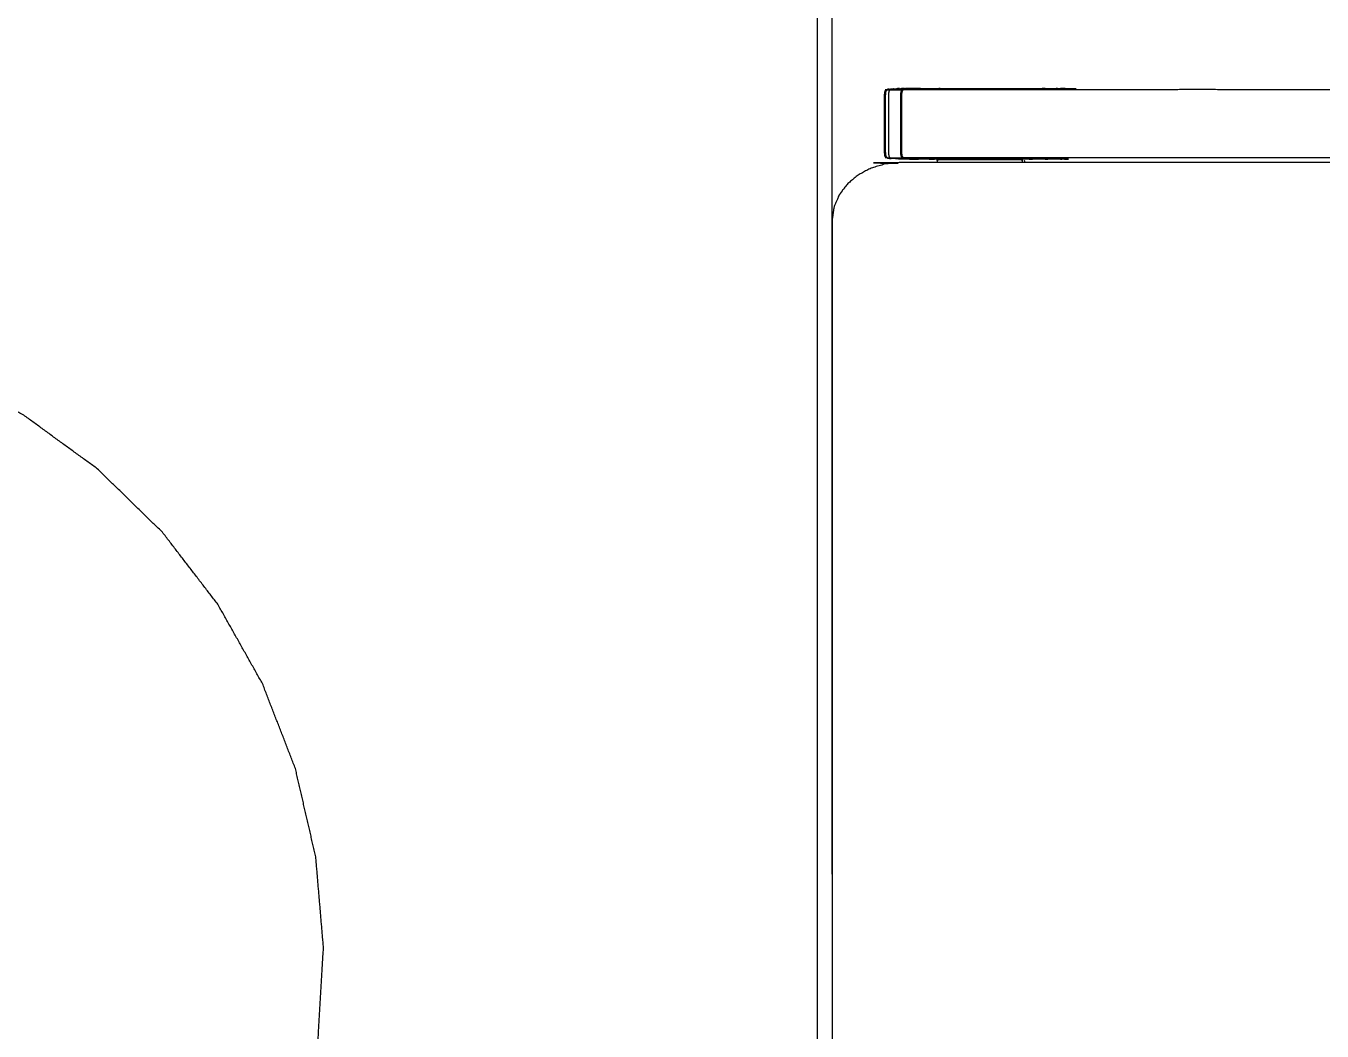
# Model space of a CAD drawing. Header units: millimetres. Extents: x 3429 to 24139, y -631 to 9878.
# Drawn here: x 7964.92 to 8008.28, y 3313.67 to 3347.3 of the extents above; entities that cross this region are included whole.
import ezdxf

# ---------------------------------------------------------------- set-up
doc = ezdxf.new("R2010")
doc.units = ezdxf.units.MM
for name, color, linetype, lineweight in [('multid_gorunus_3', 23, 'Continuous', 13), ('multid_gorunus_4', 15, 'Continuous', 9), ('multid_gorunus_5', 193, 'Continuous', 5)]:
    doc.layers.add(name, color=color, linetype=linetype, lineweight=lineweight)

# ---------------------------------------------------------------- blocks, each defined once
blk = doc.blocks.new('grup-1')
at = {"layer": 'multid_gorunus_3', "lineweight": -3}
for points in [[(2472.196, 5870.084), (2471.826, 5870.127), (2471.456, 5870.17), (2437.184, 5870.179), (2402.913, 5870.189), (2402.543, 5870.146), (2402.173, 5870.104), (2401.833, 5869.982), (2401.494, 5869.861), (2401.194, 5869.67), (2400.894, 5869.479), (2400.644, 5869.229), (2400.394, 5868.979), (2400.203, 5868.68), (2400.012, 5868.38), (2399.891, 5868.04), (2399.769, 5867.701), (2399.726, 5867.331), (2399.683, 5866.961), (2399.669, 5815.19), (2399.652, 5752.918), (2399.695, 5752.548), (2399.737, 5752.178), (2399.859, 5751.839), (2399.98, 5751.499), (2400.171, 5751.199), (2400.361, 5750.899), (2400.611, 5750.649), (2400.861, 5750.399), (2401.161, 5750.208), (2401.461, 5750.018), (2401.8, 5749.896), (2402.14, 5749.774), (2402.51, 5749.731), (2402.88, 5749.689), (2437.151, 5749.679), (2471.423, 5749.67), (2471.793, 5749.712), (2472.163, 5749.755), (2472.502, 5749.876), (2472.842, 5749.998), (2473.142, 5750.188), (2473.442, 5750.379), (2473.692, 5750.629), (2473.942, 5750.879), (2474.133, 5751.179), (2474.323, 5751.478), (2474.445, 5751.818), (2474.567, 5752.158), (2474.609, 5752.528), (2474.652, 5752.897), (2474.669, 5815.169), (2474.683, 5866.94), (2474.641, 5867.31), (2474.598, 5867.68), (2474.477, 5868.02), (2474.355, 5868.36), (2474.165, 5868.659), (2473.974, 5868.959), (2473.724, 5869.209), (2473.474, 5869.459), (2473.175, 5869.65), (2472.875, 5869.841), (2472.535, 5869.963), (2472.196, 5870.084)], [(2471.454, 5869.67), (2471.766, 5869.634), (2472.079, 5869.597), (2472.366, 5869.494), (2472.653, 5869.392), (2472.907, 5869.23), (2473.16, 5869.069), (2473.372, 5868.857), (2473.583, 5868.646), (2473.745, 5868.392), (2473.906, 5868.138), (2474.009, 5867.851), (2474.111, 5867.564), (2474.147, 5867.251), (2474.183, 5866.939), (2474.169, 5815.169), (2474.152, 5752.9), (2474.116, 5752.587), (2474.08, 5752.274), (2473.977, 5751.987), (2473.874, 5751.7), (2473.713, 5751.446), (2473.551, 5751.193), (2473.34, 5750.981), (2473.128, 5750.77), (2472.874, 5750.609), (2472.621, 5750.447), (2472.334, 5750.345), (2472.046, 5750.242), (2471.734, 5750.206), (2471.421, 5750.17), (2437.151, 5750.179), (2402.882, 5750.189), (2402.569, 5750.225), (2402.257, 5750.261), (2401.969, 5750.364), (2401.682, 5750.467), (2401.429, 5750.628), (2401.175, 5750.79), (2400.964, 5751.001), (2400.752, 5751.213), (2400.591, 5751.466), (2400.43, 5751.72), (2400.327, 5752.007), (2400.224, 5752.295), (2400.188, 5752.607), (2400.152, 5752.92), (2400.169, 5815.189), (2400.183, 5866.959), (2400.22, 5867.272), (2400.256, 5867.584), (2400.359, 5867.871), (2400.462, 5868.159), (2400.623, 5868.412), (2400.785, 5868.666), (2400.996, 5868.877), (2401.208, 5869.089), (2401.461, 5869.25), (2401.715, 5869.411), (2402.002, 5869.514), (2402.289, 5869.617), (2402.602, 5869.653), (2402.915, 5869.689), (2437.184, 5869.679), (2471.454, 5869.67)]]:
    blk.add_open_spline(points, degree=2, knots=[-16, -16, -16, -15, -15, -14, -14, -13, -13, -12, -12, -11, -11, -10, -10, -9, -9, -8, -8, -7, -7, -6, -6, -5, -5, -4, -4, -3, -3, -2, -2, -1, -1, 0, 0, 1, 1, 2, 2, 3, 3, 4, 4, 5, 5, 6, 6, 7, 7, 8, 8, 9, 9, 10, 10, 11, 11, 12, 12, 13, 13, 14, 14, 15, 15, 16, 16, 16], dxfattribs=at)
at = {"layer": 'multid_gorunus_4', "lineweight": -3}
for points, knots in [([(2346.928, 5805.014), (2346.932, 5805.022), (2346.936, 5805.029), (2346.948, 5805.039), (2346.959, 5805.049), (2346.98, 5805.065), (2347.002, 5805.082), (2347.037, 5805.107), (2347.072, 5805.132), (2347.123, 5805.169), (2347.174, 5805.206), (2347.238, 5805.252), (2347.302, 5805.298), (2347.376, 5805.351), (2347.45, 5805.403), (2347.531, 5805.459), (2347.611, 5805.515), (2347.696, 5805.572), (2347.78, 5805.629), (2347.868, 5805.686), (2347.955, 5805.743), (2348.044, 5805.8), (2348.134, 5805.858), (2348.225, 5805.914), (2348.316, 5805.971), (2348.409, 5806.026), (2348.501, 5806.082), (2348.594, 5806.136), (2348.687, 5806.191), (2348.781, 5806.244), (2348.875, 5806.298), (2348.97, 5806.35), (2349.065, 5806.402), (2349.16, 5806.453), (2349.256, 5806.505), (2349.353, 5806.555), (2349.45, 5806.605), (2349.547, 5806.654), (2349.645, 5806.703), (2349.743, 5806.751), (2349.841, 5806.799), (2349.941, 5806.845), (2350.04, 5806.892), (2350.14, 5806.938), (2350.24, 5806.983), (2350.341, 5807.028), (2350.442, 5807.072), (2350.544, 5807.115), (2350.646, 5807.158), (2350.748, 5807.2), (2350.851, 5807.243), (2350.954, 5807.283), (2351.057, 5807.324), (2351.161, 5807.364), (2351.265, 5807.404), (2351.37, 5807.442), (2351.475, 5807.48), (2351.581, 5807.518), (2351.686, 5807.555), (2351.792, 5807.591), (2351.899, 5807.627), (2352.006, 5807.661), (2352.113, 5807.696), (2352.22, 5807.729), (2352.328, 5807.762), (2352.436, 5807.794), (2352.545, 5807.826), (2352.654, 5807.857), (2352.763, 5807.888), (2352.872, 5807.917), (2352.982, 5807.946), (2353.092, 5807.974), (2353.202, 5808.002), (2353.313, 5808.029), (2353.424, 5808.055), (2353.535, 5808.08), (2353.646, 5808.105), (2353.758, 5808.129), (2353.87, 5808.153), (2353.983, 5808.175), (2354.095, 5808.197), (2354.208, 5808.218), (2354.322, 5808.239), (2354.439, 5808.258), (2354.557, 5808.278), (2354.683, 5808.296), (2354.809, 5808.314), (2354.947, 5808.33), (2355.086, 5808.347), (2355.241, 5808.363), (2355.396, 5808.378), (2355.572, 5808.392), (2355.748, 5808.406), (2355.948, 5808.42), (2356.148, 5808.433), (2356.377, 5808.445), (2356.605, 5808.457), (2356.867, 5808.468), (2357.128, 5808.479), (2357.426, 5808.489), (2357.723, 5808.499), (2358.061, 5808.508), (2358.4, 5808.517), (2358.783, 5808.525), (2359.165, 5808.533), (2359.597, 5808.541), (2360.028, 5808.548), (2360.512, 5808.555), (2360.995, 5808.561), (2361.536, 5808.567), (2362.076, 5808.573), (2362.677, 5808.578), (2363.277, 5808.583), (2363.943, 5808.588), (2364.608, 5808.592), (2365.33, 5808.596), (2366.052, 5808.6), (2366.822, 5808.604), (2367.592, 5808.607), (2368.403, 5808.61), (2369.213, 5808.613), (2370.056, 5808.616), (2370.899, 5808.618), (2371.766, 5808.62), (2372.634, 5808.622), (2373.517, 5808.624), (2374.401, 5808.626), (2375.293, 5808.627), (2376.184, 5808.628), (2377.076, 5808.629), (2377.969, 5808.63), (2378.853, 5808.631), (2379.737, 5808.632), (2380.605, 5808.633), (2381.474, 5808.633), (2382.318, 5808.633), (2382.563, 5808.634), (2383.375, 5808.634), (2384.188, 5808.634), (2384.961, 5808.634), (2385.733, 5808.634), (2386.458, 5808.634), (2387.183, 5808.635), (2387.851, 5808.635), (2388.52, 5808.634), (2389.125, 5808.634), (2389.729, 5808.634), (2390.273, 5808.634), (2390.817, 5808.634), (2391.304, 5808.634), (2391.791, 5808.634), (2392.225, 5808.634), (2392.658, 5808.634), (2393.042, 5808.634), (2393.425, 5808.634), (2393.763, 5808.634), (2394.1, 5808.634), (2394.394, 5808.634), (2394.688, 5808.634), (2394.943, 5808.634), (2395.197, 5808.634), (2395.416, 5808.634), (2395.635, 5808.634), (2395.821, 5808.634), (2396.006, 5808.634), (2396.162, 5808.634), (2396.317, 5808.634), (2396.445, 5808.634), (2396.573, 5808.634), (2396.676, 5808.634), (2396.779, 5808.634), (2396.86, 5808.634), (2396.941, 5808.634), (2397.003, 5808.634), (2397.065, 5808.634), (2397.11, 5808.634), (2397.156, 5808.634), (2397.188, 5808.634), (2397.22, 5808.634), (2397.241, 5808.633), (2397.261, 5808.633), (2397.273, 5808.631), (2397.285, 5808.629)], [0, 0, 0, 1, 1, 2, 2, 3, 3, 4, 4, 5, 5, 6, 6, 7, 7, 8, 8, 9, 9, 10, 10, 11, 11, 12, 12, 13, 13, 14, 14, 15, 15, 16, 16, 17, 17, 18, 18, 19, 19, 20, 20, 21, 21, 22, 22, 23, 23, 24, 24, 25, 25, 26, 26, 27, 27, 28, 28, 29, 29, 30, 30, 31, 31, 32, 32, 33, 33, 34, 34, 35, 35, 36, 36, 37, 37, 38, 38, 39, 39, 40, 40, 41, 41, 42, 42, 43, 43, 44, 44, 45, 45, 46, 46, 47, 47, 48, 48, 49, 49, 50, 50, 51, 51, 52, 52, 53, 53, 54, 54, 55, 55, 56, 56, 57, 57, 58, 58, 59, 59, 60, 60, 61, 61, 62, 62, 63, 63, 64, 64, 65, 65, 66, 66, 67, 67, 68, 68, 69, 69, 70, 70, 71, 71, 72, 72, 73, 73, 74, 74, 75, 75, 76, 76, 77, 77, 78, 78, 79, 79, 80, 80, 81, 81, 82, 82, 83, 83, 84, 84, 85, 85, 86, 86, 87, 87, 88, 88, 89, 89, 90, 90, 91, 91, 91]), ([(2396.892, 5808.675), (2396.852, 5808.676), (2396.813, 5808.676), (2396.793, 5808.677), (2396.772, 5808.678), (2396.721, 5808.678), (2396.67, 5808.678), (2396.611, 5808.678), (2396.552, 5808.679), (2396.485, 5808.679), (2396.418, 5808.679), (2396.342, 5808.679), (2396.266, 5808.679), (2396.181, 5808.679), (2396.095, 5808.679), (2396, 5808.679), (2395.905, 5808.679), (2395.8, 5808.679), (2395.696, 5808.679), (2395.585, 5808.679), (2395.473, 5808.679), (2395.355, 5808.679), (2395.237, 5808.679), (2395.114, 5808.679), (2394.991, 5808.679), (2394.864, 5808.679), (2394.738, 5808.679), (2394.609, 5808.679), (2394.479, 5808.679), (2394.349, 5808.679), (2394.218, 5808.679), (2394.088, 5808.679), (2393.957, 5808.679), (2393.828, 5808.679), (2393.699, 5808.679), (2393.572, 5808.679), (2393.446, 5808.679), (2393.323, 5808.679), (2393.2, 5808.679), (2393.082, 5808.679), (2392.964, 5808.679), (2392.852, 5808.679), (2392.74, 5808.679), (2392.636, 5808.679), (2392.532, 5808.679), (2392.437, 5808.679), (2392.341, 5808.679), (2392.256, 5808.679), (2392.17, 5808.679), (2392.094, 5808.679), (2392.019, 5808.679), (2391.951, 5808.679), (2391.884, 5808.679), (2391.826, 5808.679), (2391.767, 5808.678), (2391.716, 5808.678), (2391.664, 5808.678), (2391.62, 5808.677), (2391.576, 5808.677), (2391.539, 5808.676), (2391.501, 5808.675), (2391.501, 5808.675), (2391.501, 5808.675)], [187.113527, 187.113527, 187.113527, 188, 188, 189, 189, 190, 190, 191, 191, 192, 192, 193, 193, 194, 194, 195, 195, 196, 196, 197, 197, 198, 198, 199, 199, 200, 200, 201, 201, 202, 202, 203, 203, 204, 204, 205, 205, 206, 206, 207, 207, 208, 208, 209, 209, 210, 210, 211, 211, 212, 212, 213, 213, 214, 214, 215, 215, 216, 216, 217, 217, 217.009365, 217.009365, 217.009365]), ([(2391.863, 5808.678), (2391.864, 5808.678), (2391.865, 5808.678), (2391.924, 5808.679), (2391.984, 5808.679), (2392.001, 5808.679), (2392.019, 5808.679)], [246.987914, 246.987914, 246.987914, 247, 247, 248, 248, 248.257924, 248.257924, 248.257924]), ([(2392.119, 5808.679), (2392.119, 5808.679), (2392.119, 5808.679), (2392.145, 5808.679), (2392.17, 5808.679)], [248.9989623, 248.9989623, 248.9989623, 249, 249, 249.3333336, 249.3333336, 249.3333336]), ([(2392.532, 5808.679), (2392.585, 5808.679), (2392.639, 5808.679), (2392.639, 5808.679), (2392.639, 5808.679)], [251.4453515, 251.4453515, 251.4453515, 252, 252, 252.0000001, 252.0000001, 252.0000001]), ([(2396.703, 5808.679), (2396.703, 5808.679), (2396.703, 5808.679), (2396.762, 5808.678), (2396.822, 5808.678), (2396.873, 5808.678), (2396.925, 5808.677), (2396.97, 5808.677), (2397.014, 5808.677), (2397.052, 5808.676), (2397.09, 5808.675), (2397.122, 5808.674), (2397.154, 5808.673), (2397.18, 5808.672), (2397.206, 5808.671)], [47.99625, 47.99625, 47.99625, 48, 48, 49, 49, 50, 50, 51, 51, 52, 52, 53, 53, 53.997378, 53.997378, 53.997378]), ([(2396.892, 5808.675), (2396.913, 5808.675), (2396.935, 5808.675), (2396.967, 5808.674), (2396.999, 5808.673), (2397.025, 5808.672), (2397.051, 5808.671), (2397.072, 5808.67), (2397.093, 5808.669)], [180.29815, 180.29815, 180.29815, 181, 181, 182, 182, 183, 183, 184, 184, 184]), ([(2397.093, 5808.669), (2397.115, 5808.668), (2397.136, 5808.667), (2397.154, 5808.665), (2397.171, 5808.663)], [0, 0, 0, 1, 1, 2, 2, 2]), ([(2397.171, 5808.663), (2397.185, 5808.661), (2397.199, 5808.659), (2397.211, 5808.656), (2397.224, 5808.654)], [0, 0, 0, 1, 1, 2, 2, 2]), ([(2397.442, 5808.664), (2397.41, 5808.664), (2397.378, 5808.664), (2397.35, 5808.664), (2397.323, 5808.664), (2397.306, 5808.666), (2397.288, 5808.668), (2397.269, 5808.668), (2397.25, 5808.668), (2397.228, 5808.669), (2397.207, 5808.671)], [0, 0, 0, 1, 1, 2, 2, 3, 3, 4, 4, 5, 5, 5]), ([(2397.275, 5808.637), (2397.268, 5808.64), (2397.262, 5808.644), (2397.253, 5808.646), (2397.245, 5808.649), (2397.235, 5808.652), (2397.224, 5808.654)], [0, 0, 0, 1, 1, 2, 2, 3, 3, 3]), ([(2397.252, 5806.343), (2397.256, 5806.344), (2397.26, 5806.344), (2397.271, 5806.347), (2397.281, 5806.349), (2397.289, 5806.352), (2397.297, 5806.355), (2397.303, 5806.358), (2397.309, 5806.361), (2397.314, 5806.364), (2397.319, 5806.368), (2397.323, 5806.372), (2397.328, 5806.376), (2397.331, 5806.38), (2397.335, 5806.385), (2397.338, 5806.39), (2397.341, 5806.396), (2397.344, 5806.402), (2397.347, 5806.408), (2397.349, 5806.416), (2397.352, 5806.423), (2397.354, 5806.432), (2397.356, 5806.441), (2397.357, 5806.452), (2397.359, 5806.462), (2397.36, 5806.474), (2397.362, 5806.486), (2397.363, 5806.5), (2397.364, 5806.514), (2397.365, 5806.53), (2397.365, 5806.546), (2397.366, 5806.564), (2397.367, 5806.583), (2397.367, 5806.603), (2397.367, 5806.624), (2397.368, 5806.647), (2397.368, 5806.67), (2397.368, 5806.695), (2397.368, 5806.721), (2397.368, 5806.749), (2397.368, 5806.777), (2397.368, 5806.808), (2397.368, 5806.84), (2397.368, 5806.874), (2397.368, 5806.908), (2397.368, 5806.945), (2397.368, 5806.982), (2397.368, 5807.021), (2397.368, 5807.061), (2397.368, 5807.102), (2397.368, 5807.143), (2397.368, 5807.186), (2397.368, 5807.228), (2397.368, 5807.272), (2397.368, 5807.316), (2397.368, 5807.361), (2397.368, 5807.405), (2397.368, 5807.45), (2397.368, 5807.495), (2397.368, 5807.54), (2397.368, 5807.585), (2397.368, 5807.63), (2397.368, 5807.674), (2397.368, 5807.718), (2397.368, 5807.762), (2397.368, 5807.804), (2397.368, 5807.847), (2397.368, 5807.888), (2397.368, 5807.929), (2397.368, 5807.969), (2397.368, 5808.008), (2397.368, 5808.045), (2397.368, 5808.082), (2397.368, 5808.116), (2397.368, 5808.15), (2397.368, 5808.182), (2397.368, 5808.213), (2397.368, 5808.241), (2397.368, 5808.27), (2397.368, 5808.295), (2397.368, 5808.321), (2397.368, 5808.344), (2397.367, 5808.367), (2397.367, 5808.387), (2397.367, 5808.408), (2397.366, 5808.426), (2397.365, 5808.444), (2397.365, 5808.46), (2397.364, 5808.476), (2397.363, 5808.49), (2397.362, 5808.504), (2397.36, 5808.516), (2397.359, 5808.528), (2397.357, 5808.539), (2397.356, 5808.549), (2397.354, 5808.558), (2397.352, 5808.567), (2397.349, 5808.574), (2397.347, 5808.582), (2397.344, 5808.588), (2397.341, 5808.595), (2397.338, 5808.6), (2397.335, 5808.605), (2397.331, 5808.61), (2397.327, 5808.614), (2397.323, 5808.618), (2397.319, 5808.622), (2397.314, 5808.626), (2397.309, 5808.629), (2397.303, 5808.632), (2397.297, 5808.636), (2397.289, 5808.638), (2397.281, 5808.641), (2397.27, 5808.643), (2397.26, 5808.646), (2397.256, 5808.647), (2397.251, 5808.647)], [43.684205, 43.684205, 43.684205, 44, 44, 45, 45, 46, 46, 47, 47, 48, 48, 49, 49, 50, 50, 51, 51, 52, 52, 53, 53, 54, 54, 55, 55, 56, 56, 57, 57, 58, 58, 59, 59, 60, 60, 61, 61, 62, 62, 63, 63, 64, 64, 65, 65, 66, 66, 67, 67, 68, 68, 69, 69, 70, 70, 71, 71, 72, 72, 73, 73, 74, 74, 75, 75, 76, 76, 77, 77, 78, 78, 79, 79, 80, 80, 81, 81, 82, 82, 83, 83, 84, 84, 85, 85, 86, 86, 87, 87, 88, 88, 89, 89, 90, 90, 91, 91, 92, 92, 93, 93, 94, 94, 95, 95, 96, 96, 97, 97, 98, 98, 99, 99, 100, 100, 100.322771, 100.322771, 100.322771]), ([(2397.275, 5808.637), (2397.28, 5808.633), (2397.285, 5808.629), (2397.29, 5808.626), (2397.295, 5808.622)], [0, 0, 0, 1, 1, 2, 2, 2]), ([(2397.288, 5808.668), (2397.315, 5808.668), (2397.342, 5808.668), (2397.36, 5808.666), (2397.378, 5808.664)], [0, 0, 0, 1, 1, 2, 2, 2]), ([(2397.295, 5808.622), (2397.3, 5808.618), (2397.304, 5808.614), (2397.308, 5808.61), (2397.311, 5808.605), (2397.315, 5808.6), (2397.318, 5808.595), (2397.321, 5808.588), (2397.323, 5808.582), (2397.326, 5808.574), (2397.328, 5808.567), (2397.33, 5808.558), (2397.332, 5808.549), (2397.334, 5808.539), (2397.336, 5808.528), (2397.337, 5808.516), (2397.338, 5808.504), (2397.339, 5808.49), (2397.34, 5808.476), (2397.341, 5808.46), (2397.342, 5808.444), (2397.343, 5808.426), (2397.343, 5808.408), (2397.344, 5808.387), (2397.344, 5808.367), (2397.344, 5808.344), (2397.344, 5808.321), (2397.345, 5808.295), (2397.345, 5808.27), (2397.345, 5808.241), (2397.345, 5808.213), (2397.345, 5808.182), (2397.345, 5808.15), (2397.345, 5808.116), (2397.345, 5808.082), (2397.345, 5808.045), (2397.345, 5808.008), (2397.345, 5807.969), (2397.345, 5807.929), (2397.345, 5807.888), (2397.345, 5807.847), (2397.345, 5807.804), (2397.345, 5807.762), (2397.345, 5807.718), (2397.345, 5807.674), (2397.345, 5807.63), (2397.345, 5807.585), (2397.345, 5807.54), (2397.345, 5807.495), (2397.345, 5807.45), (2397.345, 5807.405), (2397.345, 5807.361), (2397.345, 5807.316), (2397.345, 5807.272), (2397.345, 5807.228), (2397.345, 5807.186), (2397.345, 5807.143), (2397.345, 5807.102), (2397.345, 5807.061), (2397.345, 5807.021), (2397.345, 5806.982), (2397.345, 5806.945), (2397.345, 5806.908), (2397.345, 5806.874), (2397.345, 5806.84), (2397.345, 5806.808), (2397.345, 5806.777), (2397.345, 5806.749), (2397.345, 5806.721), (2397.345, 5806.695), (2397.344, 5806.669), (2397.344, 5806.646), (2397.344, 5806.624), (2397.344, 5806.603), (2397.343, 5806.583), (2397.343, 5806.564), (2397.342, 5806.546), (2397.341, 5806.53), (2397.34, 5806.514), (2397.339, 5806.5), (2397.338, 5806.486), (2397.337, 5806.474), (2397.336, 5806.462), (2397.334, 5806.452), (2397.332, 5806.441), (2397.33, 5806.432), (2397.328, 5806.423), (2397.326, 5806.416), (2397.324, 5806.408), (2397.321, 5806.402), (2397.318, 5806.396), (2397.315, 5806.39), (2397.312, 5806.385), (2397.308, 5806.38), (2397.304, 5806.376), (2397.3, 5806.372), (2397.296, 5806.368)], [-32, -32, -32, -31, -31, -30, -30, -29, -29, -28, -28, -27, -27, -26, -26, -25, -25, -24, -24, -23, -23, -22, -22, -21, -21, -20, -20, -19, -19, -18, -18, -17, -17, -16, -16, -15, -15, -14, -14, -13, -13, -12, -12, -11, -11, -10, -10, -9, -9, -8, -8, -7, -7, -6, -6, -5, -5, -4, -4, -3, -3, -2, -2, -1, -1, 0, 0, 1, 1, 2, 2, 3, 3, 4, 4, 5, 5, 6, 6, 7, 7, 8, 8, 9, 9, 10, 10, 11, 11, 12, 12, 13, 13, 14, 14, 15, 15, 16, 16, 16]), ([(2397.728, 5808.634), (2397.699, 5808.634), (2397.669, 5808.634), (2397.636, 5808.634), (2397.603, 5808.634), (2397.568, 5808.634), (2397.534, 5808.634), (2397.501, 5808.634), (2397.469, 5808.634), (2397.441, 5808.634), (2397.414, 5808.634), (2397.395, 5808.634), (2397.376, 5808.634), (2397.363, 5808.633), (2397.35, 5808.633), (2397.341, 5808.631), (2397.332, 5808.629), (2397.325, 5808.626), (2397.319, 5808.622)], [0, 0, 0, 1, 1, 2, 2, 3, 3, 4, 4, 5, 5, 6, 6, 7, 7, 8, 8, 9, 9, 9]), ([(2397.406, 5808.66), (2397.378, 5808.66), (2397.351, 5808.66), (2397.337, 5808.662), (2397.323, 5808.664)], [0, 0, 0, 1, 1, 2, 2, 2]), ([(2397.442, 5808.664), (2397.456, 5808.662), (2397.47, 5808.66), (2397.438, 5808.66), (2397.406, 5808.66), (2397.392, 5808.662), (2397.378, 5808.664)], [0, 0, 0, 1, 1, 2, 2, 3, 3, 3]), ([(2397.407, 5808.668), (2397.424, 5808.666), (2397.442, 5808.664), (2397.476, 5808.664), (2397.511, 5808.664), (2397.493, 5808.666), (2397.475, 5808.668), (2397.441, 5808.668), (2397.407, 5808.668)], [0, 0, 0, 1, 1, 2, 2, 3, 3, 4, 4, 4]), ([(2397.704, 5808.649), (2397.695, 5808.652), (2397.687, 5808.655), (2397.676, 5808.657), (2397.664, 5808.66), (2397.635, 5808.66), (2397.606, 5808.66), (2397.592, 5808.662), (2397.577, 5808.664), (2397.544, 5808.664), (2397.511, 5808.664)], [0, 0, 0, 1, 1, 2, 2, 3, 3, 4, 4, 5, 5, 5]), ([(2397.606, 5808.66), (2397.572, 5808.66), (2397.539, 5808.66), (2397.525, 5808.662), (2397.511, 5808.664)], [0, 0, 0, 1, 1, 2, 2, 2]), ([(2397.606, 5808.66), (2397.617, 5808.657), (2397.628, 5808.655), (2397.657, 5808.655), (2397.687, 5808.655)], [0, 0, 0, 1, 1, 2, 2, 2]), ([(2397.628, 5808.655), (2397.637, 5808.652), (2397.645, 5808.649), (2397.675, 5808.649), (2397.704, 5808.649)], [0, 0, 0, 1, 1, 2, 2, 2]), ([(2397.755, 5808.649), (2397.729, 5808.649), (2397.704, 5808.649), (2397.711, 5808.645), (2397.717, 5808.642), (2397.743, 5808.642), (2397.768, 5808.642), (2397.761, 5808.645), (2397.755, 5808.649), (2397.746, 5808.652), (2397.737, 5808.655)], [0, 0, 0, 1, 1, 2, 2, 3, 3, 4, 4, 5, 5, 5]), ([(2397.755, 5808.649), (2397.776, 5808.649), (2397.797, 5808.649), (2397.804, 5808.645), (2397.811, 5808.642), (2397.816, 5808.638), (2397.822, 5808.634), (2397.8, 5808.634), (2397.779, 5808.634), (2397.753, 5808.634), (2397.728, 5808.634), (2397.723, 5808.638), (2397.717, 5808.642)], [0, 0, 0, 1, 1, 2, 2, 3, 3, 4, 4, 5, 5, 6, 6, 6]), ([(2397.728, 5808.634), (2397.733, 5808.63), (2397.738, 5808.625), (2397.742, 5808.62), (2397.746, 5808.615), (2397.75, 5808.609), (2397.753, 5808.603), (2397.756, 5808.596), (2397.76, 5808.589), (2397.762, 5808.581), (2397.765, 5808.573), (2397.767, 5808.563), (2397.769, 5808.554), (2397.771, 5808.543), (2397.773, 5808.532), (2397.774, 5808.519), (2397.776, 5808.507), (2397.777, 5808.492), (2397.778, 5808.478), (2397.779, 5808.462), (2397.78, 5808.445), (2397.78, 5808.427), (2397.781, 5808.408), (2397.781, 5808.388), (2397.782, 5808.367), (2397.782, 5808.344), (2397.782, 5808.321), (2397.782, 5808.295), (2397.782, 5808.27), (2397.782, 5808.241), (2397.782, 5808.213), (2397.782, 5808.182), (2397.782, 5808.151), (2397.782, 5808.116), (2397.782, 5808.082), (2397.782, 5808.045), (2397.782, 5808.008), (2397.782, 5807.969), (2397.782, 5807.929), (2397.782, 5807.888), (2397.782, 5807.847), (2397.782, 5807.804), (2397.782, 5807.762), (2397.782, 5807.718), (2397.782, 5807.674), (2397.782, 5807.63), (2397.782, 5807.585), (2397.782, 5807.54), (2397.782, 5807.495), (2397.782, 5807.45), (2397.782, 5807.405), (2397.782, 5807.361), (2397.782, 5807.316), (2397.782, 5807.272), (2397.782, 5807.228), (2397.782, 5807.186), (2397.782, 5807.143), (2397.782, 5807.102), (2397.782, 5807.061), (2397.782, 5807.021), (2397.782, 5806.982), (2397.782, 5806.945), (2397.782, 5806.908), (2397.782, 5806.874), (2397.782, 5806.84), (2397.782, 5806.808), (2397.783, 5806.777), (2397.782, 5806.749), (2397.782, 5806.72), (2397.782, 5806.695), (2397.782, 5806.669), (2397.782, 5806.646), (2397.782, 5806.623), (2397.781, 5806.602), (2397.781, 5806.582), (2397.78, 5806.563), (2397.78, 5806.545), (2397.779, 5806.529), (2397.778, 5806.512), (2397.777, 5806.498), (2397.776, 5806.484), (2397.774, 5806.471), (2397.773, 5806.459), (2397.771, 5806.448), (2397.769, 5806.437), (2397.767, 5806.427), (2397.765, 5806.418), (2397.762, 5806.41), (2397.76, 5806.401), (2397.757, 5806.394), (2397.753, 5806.387), (2397.75, 5806.381), (2397.746, 5806.375), (2397.742, 5806.37), (2397.738, 5806.365), (2397.733, 5806.361), (2397.728, 5806.356)], [0, 0, 0, 1, 1, 2, 2, 3, 3, 4, 4, 5, 5, 6, 6, 7, 7, 8, 8, 9, 9, 10, 10, 11, 11, 12, 12, 13, 13, 14, 14, 15, 15, 16, 16, 17, 17, 18, 18, 19, 19, 20, 20, 21, 21, 22, 22, 23, 23, 24, 24, 25, 25, 26, 26, 27, 27, 28, 28, 29, 29, 30, 30, 31, 31, 32, 32, 33, 33, 34, 34, 35, 35, 36, 36, 37, 37, 38, 38, 39, 39, 40, 40, 41, 41, 42, 42, 43, 43, 44, 44, 45, 45, 46, 46, 47, 47, 48, 48, 48]), ([(2397.822, 5808.634), (2397.839, 5808.634), (2397.857, 5808.634), (2397.851, 5808.638), (2397.846, 5808.642), (2397.828, 5808.642), (2397.811, 5808.642)], [0, 0, 0, 1, 1, 2, 2, 3, 3, 3]), ([(2397.893, 5808.625), (2397.88, 5808.625), (2397.866, 5808.625), (2397.849, 5808.625), (2397.831, 5808.625), (2397.826, 5808.63), (2397.822, 5808.634)], [0, 0, 0, 1, 1, 2, 2, 3, 3, 3]), ([(2397.831, 5806.365), (2397.836, 5806.37), (2397.84, 5806.375), (2397.843, 5806.381), (2397.847, 5806.387), (2397.85, 5806.394), (2397.853, 5806.401), (2397.856, 5806.41), (2397.858, 5806.418), (2397.861, 5806.427), (2397.863, 5806.437), (2397.865, 5806.448), (2397.866, 5806.458), (2397.868, 5806.471), (2397.869, 5806.484), (2397.87, 5806.498), (2397.872, 5806.512), (2397.872, 5806.529), (2397.873, 5806.545), (2397.874, 5806.563), (2397.874, 5806.582), (2397.875, 5806.602), (2397.875, 5806.623), (2397.875, 5806.646), (2397.876, 5806.669), (2397.876, 5806.695), (2397.876, 5806.72), (2397.876, 5806.749), (2397.876, 5806.777), (2397.876, 5806.808), (2397.876, 5806.84), (2397.876, 5806.874), (2397.876, 5806.908), (2397.876, 5806.945), (2397.876, 5806.982), (2397.876, 5807.021), (2397.876, 5807.061), (2397.876, 5807.102), (2397.876, 5807.143), (2397.876, 5807.186), (2397.876, 5807.228), (2397.876, 5807.272), (2397.876, 5807.316), (2397.876, 5807.361), (2397.876, 5807.405), (2397.876, 5807.45), (2397.876, 5807.495), (2397.876, 5807.54), (2397.876, 5807.585), (2397.876, 5807.63), (2397.876, 5807.674), (2397.876, 5807.718), (2397.876, 5807.762), (2397.876, 5807.804), (2397.876, 5807.847), (2397.876, 5807.888), (2397.876, 5807.929), (2397.876, 5807.969), (2397.876, 5808.008), (2397.876, 5808.045), (2397.876, 5808.082), (2397.876, 5808.116), (2397.876, 5808.15), (2397.876, 5808.182), (2397.876, 5808.213), (2397.876, 5808.241), (2397.876, 5808.27), (2397.876, 5808.295), (2397.876, 5808.321), (2397.875, 5808.344), (2397.875, 5808.367), (2397.875, 5808.388), (2397.874, 5808.408), (2397.874, 5808.427), (2397.873, 5808.445), (2397.872, 5808.462), (2397.871, 5808.478), (2397.87, 5808.492), (2397.869, 5808.506), (2397.868, 5808.519), (2397.866, 5808.532), (2397.865, 5808.543), (2397.863, 5808.554), (2397.861, 5808.563), (2397.858, 5808.572), (2397.856, 5808.581), (2397.853, 5808.589), (2397.85, 5808.596), (2397.847, 5808.603), (2397.843, 5808.609), (2397.84, 5808.615), (2397.835, 5808.62), (2397.831, 5808.625)], [0, 0, 0, 1, 1, 2, 2, 3, 3, 4, 4, 5, 5, 6, 6, 7, 7, 8, 8, 9, 9, 10, 10, 11, 11, 12, 12, 13, 13, 14, 14, 15, 15, 16, 16, 17, 17, 18, 18, 19, 19, 20, 20, 21, 21, 22, 22, 23, 23, 24, 24, 25, 25, 26, 26, 27, 27, 28, 28, 29, 29, 30, 30, 31, 31, 32, 32, 33, 33, 34, 34, 35, 35, 36, 36, 37, 37, 38, 38, 39, 39, 40, 40, 41, 41, 42, 42, 43, 43, 44, 44, 45, 45, 46, 46, 46]), ([(2397.866, 5806.365), (2397.87, 5806.37), (2397.875, 5806.375), (2397.878, 5806.381), (2397.882, 5806.387), (2397.885, 5806.394), (2397.888, 5806.401), (2397.891, 5806.41), (2397.893, 5806.418), (2397.896, 5806.427), (2397.898, 5806.437), (2397.9, 5806.448), (2397.901, 5806.458), (2397.903, 5806.471), (2397.904, 5806.484), (2397.905, 5806.498), (2397.906, 5806.512), (2397.907, 5806.529), (2397.908, 5806.545), (2397.909, 5806.563), (2397.909, 5806.582), (2397.91, 5806.602), (2397.91, 5806.623), (2397.91, 5806.646), (2397.911, 5806.669), (2397.911, 5806.695), (2397.911, 5806.72), (2397.911, 5806.749), (2397.911, 5806.777), (2397.911, 5806.808), (2397.911, 5806.84), (2397.911, 5806.874), (2397.911, 5806.908), (2397.911, 5806.945), (2397.911, 5806.982), (2397.911, 5807.021), (2397.911, 5807.061), (2397.911, 5807.102), (2397.911, 5807.143), (2397.911, 5807.186), (2397.911, 5807.228), (2397.911, 5807.272), (2397.911, 5807.316), (2397.911, 5807.361), (2397.911, 5807.405), (2397.911, 5807.45), (2397.911, 5807.495), (2397.911, 5807.54), (2397.911, 5807.585), (2397.911, 5807.63), (2397.911, 5807.674), (2397.911, 5807.718), (2397.911, 5807.762), (2397.911, 5807.804), (2397.911, 5807.847), (2397.911, 5807.888), (2397.911, 5807.929), (2397.911, 5807.969), (2397.911, 5808.008), (2397.911, 5808.045), (2397.911, 5808.082), (2397.911, 5808.116), (2397.911, 5808.15), (2397.911, 5808.182), (2397.911, 5808.213), (2397.911, 5808.241), (2397.911, 5808.27), (2397.911, 5808.295), (2397.911, 5808.321), (2397.91, 5808.344), (2397.91, 5808.367), (2397.91, 5808.388), (2397.909, 5808.408), (2397.909, 5808.427), (2397.908, 5808.445), (2397.907, 5808.462), (2397.906, 5808.478), (2397.905, 5808.492), (2397.904, 5808.506), (2397.903, 5808.519), (2397.901, 5808.532), (2397.899, 5808.543), (2397.898, 5808.554), (2397.895, 5808.563), (2397.893, 5808.572), (2397.891, 5808.581), (2397.888, 5808.589), (2397.885, 5808.596), (2397.882, 5808.603), (2397.878, 5808.609), (2397.875, 5808.615), (2397.87, 5808.62), (2397.866, 5808.625)], [0, 0, 0, 1, 1, 2, 2, 3, 3, 4, 4, 5, 5, 6, 6, 7, 7, 8, 8, 9, 9, 10, 10, 11, 11, 12, 12, 13, 13, 14, 14, 15, 15, 16, 16, 17, 17, 18, 18, 19, 19, 20, 20, 21, 21, 22, 22, 23, 23, 24, 24, 25, 25, 26, 26, 27, 27, 28, 28, 29, 29, 30, 30, 31, 31, 32, 32, 33, 33, 34, 34, 35, 35, 36, 36, 37, 37, 38, 38, 39, 39, 40, 40, 41, 41, 42, 42, 43, 43, 44, 44, 45, 45, 46, 46, 46]), ([(2391.884, 5806.312), (2391.875, 5806.312), (2391.865, 5806.312), (2391.813, 5806.313), (2391.761, 5806.313), (2391.761, 5806.313), (2391.761, 5806.313)], [166.832764, 166.832764, 166.832764, 167, 167, 168, 168, 168.000988, 168.000988, 168.000988]), ([(2391.761, 5806.312), (2391.764, 5806.312), (2391.767, 5806.312), (2391.826, 5806.312), (2391.884, 5806.312), (2391.952, 5806.312), (2392.019, 5806.312), (2392.095, 5806.312), (2392.171, 5806.312), (2392.256, 5806.312), (2392.341, 5806.312), (2392.437, 5806.312), (2392.532, 5806.312), (2392.636, 5806.312), (2392.74, 5806.312), (2392.852, 5806.312), (2392.964, 5806.312), (2393.082, 5806.312), (2393.2, 5806.312), (2393.323, 5806.312), (2393.446, 5806.312), (2393.572, 5806.312), (2393.699, 5806.312), (2393.828, 5806.312), (2393.957, 5806.312), (2394.088, 5806.312), (2394.218, 5806.311), (2394.349, 5806.312), (2394.479, 5806.312), (2394.609, 5806.312), (2394.738, 5806.312), (2394.865, 5806.312), (2394.991, 5806.311), (2395.114, 5806.311), (2395.237, 5806.312), (2395.355, 5806.311), (2395.473, 5806.311), (2395.585, 5806.311), (2395.696, 5806.311), (2395.801, 5806.311), (2395.905, 5806.311), (2396, 5806.311), (2396.095, 5806.311), (2396.181, 5806.311), (2396.266, 5806.311), (2396.342, 5806.311), (2396.418, 5806.311), (2396.485, 5806.312), (2396.552, 5806.312), (2396.611, 5806.312), (2396.67, 5806.312), (2396.721, 5806.312), (2396.772, 5806.313), (2396.793, 5806.313), (2396.813, 5806.314), (2396.857, 5806.315), (2396.902, 5806.315), (2396.939, 5806.316), (2396.977, 5806.317), (2396.984, 5806.317), (2396.99, 5806.317)], [491.945215, 491.945215, 491.945215, 492, 492, 493, 493, 494, 494, 495, 495, 496, 496, 497, 497, 498, 498, 499, 499, 500, 500, 501, 501, 502, 502, 503, 503, 504, 504, 505, 505, 506, 506, 507, 507, 508, 508, 509, 509, 510, 510, 511, 511, 512, 512, 513, 513, 514, 514, 515, 515, 516, 516, 517, 517, 518, 518, 519, 519, 520, 520, 520.210526, 520.210526, 520.210526]), ([(2392.532, 5806.312), (2392.489, 5806.312), (2392.446, 5806.312), (2392.445, 5806.312), (2392.445, 5806.312)], [162.5523315, 162.5523315, 162.5523315, 163, 163, 163.0057863, 163.0057863, 163.0057863]), ([(2393.075, 5806.312), (2393.075, 5806.312), (2393.075, 5806.312), (2393.02, 5806.312), (2392.964, 5806.312)], [159.9999999, 159.9999999, 159.9999999, 160, 160, 160.4942479, 160.4942479, 160.4942479]), ([(2393.294, 5806.198), (2393.295, 5806.232), (2393.297, 5806.265), (2393.309, 5806.272), (2393.321, 5806.279), (2393.309, 5806.282), (2393.297, 5806.285), (2393.288, 5806.287), (2393.279, 5806.289)], [14.843826, 14.843826, 14.843826, 15, 15, 16, 16, 17, 17, 18, 18, 18]), ([(2393.446, 5806.312), (2393.38, 5806.312), (2393.314, 5806.312), (2393.314, 5806.312), (2393.313, 5806.312)], [158.4712504, 158.4712504, 158.4712504, 159, 159, 159.0047057, 159.0047057, 159.0047057]), ([(2393.321, 5806.279), (2393.348, 5806.282), (2393.376, 5806.285), (2393.434, 5806.287), (2393.493, 5806.289), (2393.587, 5806.29), (2393.681, 5806.291), (2393.817, 5806.291), (2393.952, 5806.291), (2394.133, 5806.291), (2394.315, 5806.291), (2394.519, 5806.291), (2394.723, 5806.291), (2394.927, 5806.291), (2395.131, 5806.291), (2395.312, 5806.291), (2395.493, 5806.291), (2395.629, 5806.291), (2395.764, 5806.291), (2395.859, 5806.29), (2395.953, 5806.289), (2396.011, 5806.287), (2396.07, 5806.285), (2396.097, 5806.282), (2396.125, 5806.279)], [0, 0, 0, 1, 1, 2, 2, 3, 3, 4, 4, 5, 5, 6, 6, 7, 7, 8, 8, 9, 9, 10, 10, 11, 11, 12, 12, 12]), ([(2393.819, 5806.312), (2393.819, 5806.312), (2393.819, 5806.312), (2393.759, 5806.312), (2393.698, 5806.312)], [156.9999999, 156.9999999, 156.9999999, 157, 157, 157.4714829, 157.4714829, 157.4714829]), ([(2394.345, 5806.312), (2394.345, 5806.312), (2394.345, 5806.312), (2394.213, 5806.312), (2394.081, 5806.312), (2394.08, 5806.312), (2394.08, 5806.312)], [155, 155, 155, 155, 155, 156, 156, 156.003478, 156.003478, 156.003478]), ([(2395.126, 5806.312), (2395.126, 5806.312), (2395.126, 5806.312), (2394.998, 5806.312), (2394.87, 5806.312), (2394.739, 5806.312), (2394.608, 5806.311), (2394.608, 5806.311), (2394.608, 5806.311)], [152, 152, 152, 152, 152, 153, 153, 154, 154, 154.001471, 154.001471, 154.001471]), ([(2395.613, 5806.312), (2395.613, 5806.312), (2395.613, 5806.312), (2395.494, 5806.311), (2395.375, 5806.311), (2395.374, 5806.311), (2395.374, 5806.311)], [150, 150, 150, 150, 150, 151, 151, 151.004326, 151.004326, 151.004326]), ([(2396.049, 5806.311), (2396.049, 5806.311), (2396.049, 5806.311), (2395.944, 5806.311), (2395.839, 5806.311), (2395.838, 5806.311), (2395.838, 5806.311)], [148, 148, 148, 148, 148, 149, 149, 149.003071, 149.003071, 149.003071]), ([(2396.167, 5806.289), (2396.158, 5806.287), (2396.149, 5806.285), (2396.137, 5806.282), (2396.125, 5806.279), (2396.137, 5806.272), (2396.149, 5806.265), (2396.15, 5806.231), (2396.152, 5806.197)], [0, 0, 0, 1, 1, 2, 2, 3, 3, 3.158272, 3.158272, 3.158272]), ([(2396.418, 5806.311), (2396.416, 5806.311), (2396.414, 5806.311), (2396.328, 5806.311), (2396.242, 5806.311), (2396.242, 5806.311), (2396.241, 5806.311)], [145.975228, 145.975228, 145.975228, 146, 146, 147, 147, 147.003368, 147.003368, 147.003368]), ([(2397.206, 5806.319), (2397.18, 5806.318), (2397.154, 5806.317), (2397.122, 5806.316), (2397.09, 5806.315), (2397.052, 5806.314), (2397.014, 5806.314), (2396.97, 5806.313), (2396.925, 5806.313), (2396.874, 5806.312), (2396.822, 5806.312), (2396.797, 5806.312), (2396.771, 5806.312)], [138.009209, 138.009209, 138.009209, 139, 139, 140, 140, 141, 141, 142, 142, 143, 143, 143.425591, 143.425591, 143.425591]), ([(2397.093, 5806.321), (2397.072, 5806.32), (2397.051, 5806.319), (2397.025, 5806.318), (2396.999, 5806.317), (2396.995, 5806.317), (2396.99, 5806.317)], [522, 522, 522, 523, 523, 524, 524, 524.133835, 524.133835, 524.133835]), ([(2397.171, 5806.327), (2397.154, 5806.325), (2397.136, 5806.324), (2397.115, 5806.322), (2397.093, 5806.321)], [0, 0, 0, 1, 1, 2, 2, 2]), ([(2397.224, 5806.336), (2397.211, 5806.334), (2397.199, 5806.332), (2397.185, 5806.329), (2397.171, 5806.327)], [-1, -1, -1, 0, 0, 1, 1, 1]), ([(2397.245, 5806.319), (2397.266, 5806.321), (2397.288, 5806.322), (2397.269, 5806.322), (2397.25, 5806.322), (2397.228, 5806.321), (2397.207, 5806.319)], [0, 0, 0, 1, 1, 2, 2, 3, 3, 3]), ([(2397.224, 5806.336), (2397.235, 5806.338), (2397.245, 5806.341), (2397.254, 5806.344), (2397.262, 5806.347), (2397.268, 5806.35), (2397.275, 5806.353)], [-1, -1, -1, 0, 0, 1, 1, 2, 2, 2]), ([(2397.288, 5806.322), (2397.306, 5806.324), (2397.323, 5806.326), (2397.304, 5806.326), (2397.285, 5806.326), (2397.268, 5806.324), (2397.25, 5806.322)], [0, 0, 0, 1, 1, 2, 2, 3, 3, 3]), ([(2397.342, 5806.322), (2397.36, 5806.324), (2397.378, 5806.326), (2397.41, 5806.326), (2397.442, 5806.326), (2397.424, 5806.324), (2397.407, 5806.322), (2397.375, 5806.322), (2397.342, 5806.322), (2397.315, 5806.322), (2397.288, 5806.322)], [0, 0, 0, 1, 1, 2, 2, 3, 3, 4, 4, 5, 5, 5]), ([(2397.728, 5806.356), (2397.699, 5806.356), (2397.67, 5806.356), (2397.636, 5806.356), (2397.603, 5806.356), (2397.568, 5806.356), (2397.534, 5806.356), (2397.501, 5806.356), (2397.469, 5806.356), (2397.442, 5806.356), (2397.414, 5806.356), (2397.395, 5806.356), (2397.376, 5806.356), (2397.363, 5806.357), (2397.35, 5806.357), (2397.341, 5806.359), (2397.332, 5806.361), (2397.326, 5806.364), (2397.319, 5806.368)], [0, 0, 0, 1, 1, 2, 2, 3, 3, 4, 4, 5, 5, 6, 6, 7, 7, 8, 8, 9, 9, 9]), ([(2397.442, 5806.326), (2397.477, 5806.326), (2397.511, 5806.326), (2397.525, 5806.328), (2397.539, 5806.33), (2397.55, 5806.333), (2397.561, 5806.335), (2397.595, 5806.335), (2397.628, 5806.335), (2397.657, 5806.335), (2397.687, 5806.335)], [0, 0, 0, 1, 1, 2, 2, 3, 3, 4, 4, 5, 5, 5]), ([(2397.539, 5806.33), (2397.505, 5806.33), (2397.47, 5806.33), (2397.456, 5806.328), (2397.442, 5806.326)], [0, 0, 0, 1, 1, 2, 2, 2]), ([(2397.539, 5806.33), (2397.573, 5806.33), (2397.606, 5806.33), (2397.635, 5806.33), (2397.664, 5806.33), (2397.676, 5806.333), (2397.687, 5806.335)], [0, 0, 0, 1, 1, 2, 2, 3, 3, 3]), ([(2397.755, 5806.341), (2397.729, 5806.341), (2397.704, 5806.341), (2397.695, 5806.338), (2397.687, 5806.335), (2397.712, 5806.335), (2397.738, 5806.335), (2397.746, 5806.338), (2397.755, 5806.341)], [0, 0, 0, 1, 1, 2, 2, 3, 3, 4, 4, 4]), ([(2397.822, 5806.356), (2397.8, 5806.356), (2397.779, 5806.356), (2397.754, 5806.356), (2397.728, 5806.356), (2397.723, 5806.352), (2397.717, 5806.348), (2397.711, 5806.345), (2397.704, 5806.341)], [0, 0, 0, 1, 1, 2, 2, 3, 3, 4, 4, 4]), ([(2397.768, 5806.348), (2397.761, 5806.345), (2397.755, 5806.341), (2397.776, 5806.341), (2397.798, 5806.341), (2397.804, 5806.345), (2397.811, 5806.348), (2397.79, 5806.348), (2397.768, 5806.348)], [0, 0, 0, 1, 1, 2, 2, 3, 3, 4, 4, 4]), ([(2397.811, 5806.348), (2397.816, 5806.352), (2397.822, 5806.356), (2397.827, 5806.361), (2397.831, 5806.365), (2397.849, 5806.365), (2397.866, 5806.365), (2397.88, 5806.365), (2397.893, 5806.365)], [0, 0, 0, 1, 1, 2, 2, 3, 3, 4, 4, 4]), ([(2397.822, 5806.356), (2397.839, 5806.356), (2397.857, 5806.356), (2397.87, 5806.356), (2397.884, 5806.356)], [0, 0, 0, 1, 1, 2, 2, 2]), ([(2426.707, 5797.741), (2425.477, 5796.845), (2424.247, 5795.95), (2423.158, 5794.888), (2422.069, 5793.826), (2421.141, 5792.62), (2420.214, 5791.415), (2419.468, 5790.089), (2418.722, 5788.763), (2418.172, 5787.345), (2417.621, 5785.927), (2417.279, 5784.445), (2416.937, 5782.962), (2416.808, 5781.447), (2416.68, 5779.931), (2416.769, 5778.412), (2416.858, 5776.894), (2417.162, 5775.403), (2417.465, 5773.912), (2417.979, 5772.481), (2418.493, 5771.049), (2419.204, 5769.704), (2419.915, 5768.359), (2420.811, 5767.13), (2421.708, 5765.901), (2422.769, 5764.811), (2423.83, 5763.721), (2425.036, 5762.794), (2426.243, 5761.867), (2427.568, 5761.121), (2428.893, 5760.374), (2430.312, 5759.824), (2431.73, 5759.275), (2433.212, 5758.932), (2434.694, 5758.589), (2436.21, 5758.461), (2437.726, 5758.333), (2439.245, 5758.422), (2440.763, 5758.51), (2442.254, 5758.815), (2443.744, 5759.119), (2445.176, 5759.632), (2446.609, 5760.144), (2447.953, 5760.857), (2449.297, 5761.569), (2450.527, 5762.464), (2451.757, 5763.36), (2452.846, 5764.422), (2453.935, 5765.484), (2454.863, 5766.689), (2455.791, 5767.895), (2456.536, 5769.221), (2457.282, 5770.546), (2457.833, 5771.965), (2458.383, 5773.383), (2458.725, 5774.865), (2459.067, 5776.347), (2459.196, 5777.863), (2459.325, 5779.379), (2459.235, 5780.897), (2459.146, 5782.416), (2458.842, 5783.907), (2458.539, 5785.397), (2458.025, 5786.829), (2457.511, 5788.261), (2456.8, 5789.606), (2456.089, 5790.95), (2455.193, 5792.18), (2454.297, 5793.409), (2453.235, 5794.499), (2452.174, 5795.589), (2450.968, 5796.515), (2449.762, 5797.442), (2448.436, 5798.189), (2447.111, 5798.936), (2445.692, 5799.485), (2444.274, 5800.035), (2442.792, 5800.378), (2441.31, 5800.721), (2439.794, 5800.849), (2438.278, 5800.976), (2436.76, 5800.888), (2435.241, 5800.8), (2433.75, 5800.495), (2432.26, 5800.19), (2430.828, 5799.678), (2429.396, 5799.165), (2428.051, 5798.453), (2426.707, 5797.741)], [30, 30, 30, 31, 31, 32, 32, 33, 33, 34, 34, 35, 35, 36, 36, 37, 37, 38, 38, 39, 39, 40, 40, 41, 41, 42, 42, 43, 43, 44, 44, 45, 45, 46, 46, 47, 47, 48, 48, 49, 49, 50, 50, 51, 51, 52, 52, 53, 53, 54, 54, 55, 55, 56, 56, 57, 57, 58, 58, 59, 59, 60, 60, 61, 61, 62, 62, 63, 63, 64, 64, 65, 65, 66, 66, 67, 67, 68, 68, 69, 69, 70, 70, 71, 71, 72, 72, 73, 73, 74, 74, 74])]:
    blk.add_open_spline(points, degree=2, knots=knots, dxfattribs=at)
for points in [[(2396.049, 5808.679), (2396.072, 5808.679), (2396.095, 5808.679)], [(2397.245, 5808.671), (2397.266, 5808.669), (2397.288, 5808.668)], [(2397.857, 5808.634), (2397.87, 5808.634), (2397.884, 5808.634)], [(2397.857, 5808.634), (2397.861, 5808.63), (2397.866, 5808.625)], [(2392.019, 5806.312), (2392.001, 5806.312), (2391.984, 5806.312)], [(2393.219, 5806.198), (2393.221, 5806.234), (2393.223, 5806.27)], [(2397.285, 5806.361), (2397.28, 5806.357), (2397.275, 5806.353)], [(2397.296, 5806.368), (2397.291, 5806.365), (2397.286, 5806.361)], [(2397.323, 5806.326), (2397.351, 5806.326), (2397.378, 5806.326)], [(2397.606, 5806.33), (2397.617, 5806.333), (2397.628, 5806.335)], [(2397.857, 5806.356), (2397.861, 5806.361), (2397.866, 5806.365)]]:
    blk.add_open_spline(points, degree=2, dxfattribs=at)
at = {"layer": 'multid_gorunus_5', "lineweight": -3}
for points, knots in [([(2354.1, 5805.855), (2354.125, 5805.861), (2354.149, 5805.867), (2354.244, 5805.888), (2354.339, 5805.909), (2354.435, 5805.929), (2354.53, 5805.949), (2354.627, 5805.967), (2354.723, 5805.986), (2354.82, 5806.003), (2354.918, 5806.021), (2355.019, 5806.037), (2355.121, 5806.054), (2355.232, 5806.069), (2355.343, 5806.084), (2355.466, 5806.098), (2355.59, 5806.112), (2355.73, 5806.125), (2355.87, 5806.138), (2356.032, 5806.15), (2356.193, 5806.162), (2356.379, 5806.174), (2356.565, 5806.185), (2356.78, 5806.195), (2356.995, 5806.205), (2357.243, 5806.214), (2357.491, 5806.224), (2357.776, 5806.232), (2358.061, 5806.241), (2358.386, 5806.248), (2358.712, 5806.256), (2359.083, 5806.263), (2359.454, 5806.27), (2359.874, 5806.276), (2360.293, 5806.283), (2360.766, 5806.288), (2361.239, 5806.294), (2361.769, 5806.299), (2362.299, 5806.304), (2362.89, 5806.308), (2363.481, 5806.313), (2364.137, 5806.317), (2364.793, 5806.321), (2365.506, 5806.324), (2366.219, 5806.328), (2366.981, 5806.33), (2367.743, 5806.333), (2368.546, 5806.336), (2369.35, 5806.338), (2370.185, 5806.341), (2371.021, 5806.343), (2371.882, 5806.344), (2372.743, 5806.346), (2373.62, 5806.348), (2374.498, 5806.349), (2375.384, 5806.35), (2376.27, 5806.351), (2377.157, 5806.352), (2378.044, 5806.353), (2378.924, 5806.354), (2379.803, 5806.354), (2380.667, 5806.355), (2381.531, 5806.355), (2382.372, 5806.356), (2382.613, 5806.356), (2383.422, 5806.356), (2384.231, 5806.356), (2385, 5806.357), (2385.77, 5806.357), (2386.492, 5806.357), (2387.213, 5806.357), (2387.879, 5806.357), (2388.546, 5806.357), (2389.148, 5806.357), (2389.75, 5806.356), (2390.292, 5806.356), (2390.834, 5806.356), (2391.32, 5806.356), (2391.805, 5806.356), (2392.237, 5806.356), (2392.669, 5806.356), (2393.051, 5806.356), (2393.434, 5806.356), (2393.77, 5806.356), (2394.106, 5806.356), (2394.399, 5806.356), (2394.693, 5806.356), (2394.947, 5806.356), (2395.201, 5806.356), (2395.419, 5806.356), (2395.637, 5806.356), (2395.822, 5806.356), (2396.008, 5806.356), (2396.163, 5806.356), (2396.318, 5806.356), (2396.445, 5806.356), (2396.573, 5806.356), (2396.676, 5806.356), (2396.779, 5806.356), (2396.86, 5806.356), (2396.941, 5806.356), (2397.003, 5806.356), (2397.065, 5806.356), (2397.11, 5806.356), (2397.156, 5806.356), (2397.188, 5806.356), (2397.22, 5806.356), (2397.241, 5806.357), (2397.261, 5806.357), (2397.273, 5806.359), (2397.285, 5806.361)], [36.737627, 36.737627, 36.737627, 37, 37, 38, 38, 39, 39, 40, 40, 41, 41, 42, 42, 43, 43, 44, 44, 45, 45, 46, 46, 47, 47, 48, 48, 49, 49, 50, 50, 51, 51, 52, 52, 53, 53, 54, 54, 55, 55, 56, 56, 57, 57, 58, 58, 59, 59, 60, 60, 61, 61, 62, 62, 63, 63, 64, 64, 65, 65, 66, 66, 67, 67, 68, 68, 69, 69, 70, 70, 71, 71, 72, 72, 73, 73, 74, 74, 75, 75, 76, 76, 77, 77, 78, 78, 79, 79, 80, 80, 81, 81, 82, 82, 83, 83, 84, 84, 85, 85, 86, 86, 87, 87, 88, 88, 89, 89, 90, 90, 91, 91, 91]), ([(2361.758, 5806.206), (2379.872, 5806.201), (2397.386, 5806.196), (2397.647, 5806.171), (2397.909, 5806.145), (2398.149, 5806.071), (2398.389, 5805.998), (2398.6, 5805.882), (2398.812, 5805.767), (2398.989, 5805.616), (2399.165, 5805.465), (2399.3, 5805.284), (2399.434, 5805.102), (2399.52, 5804.897), (2399.606, 5804.692), (2399.636, 5804.468), (2399.666, 5804.245), (2399.665, 5798.13), (2399.663, 5792.014), (2399.661, 5785.899), (2399.659, 5779.384), (2399.658, 5773.269), (2399.656, 5767.153), (2399.654, 5761.038), (2399.653, 5754.923), (2399.622, 5754.699), (2399.592, 5754.476), (2399.506, 5754.27), (2399.42, 5754.065), (2399.286, 5753.884), (2399.151, 5753.703), (2398.974, 5753.552), (2398.798, 5753.401), (2398.586, 5753.286), (2398.374, 5753.171), (2398.134, 5753.097), (2397.894, 5753.024), (2397.633, 5752.998), (2397.372, 5752.972), (2379.871, 5752.977), (2361.771, 5752.982)], [21, 21, 21, 22, 22, 23, 23, 24, 24, 25, 25, 26, 26, 27, 27, 28, 28, 29, 29, 30, 30, 31, 31, 32, 32, 33, 33, 34, 34, 35, 35, 36, 36, 37, 37, 38, 38, 39, 39, 40, 40, 40.999234, 40.999234, 40.999234])]:
    blk.add_open_spline(points, degree=2, knots=knots, dxfattribs=at)

msp = doc.modelspace()

# ---------------------------------------------------------------- block references
at = {"xscale": -1}
msp.add_blockref('grup-1', (10391.554, -2463.465), dxfattribs=at)

doc.saveas('drawing.dxf')
